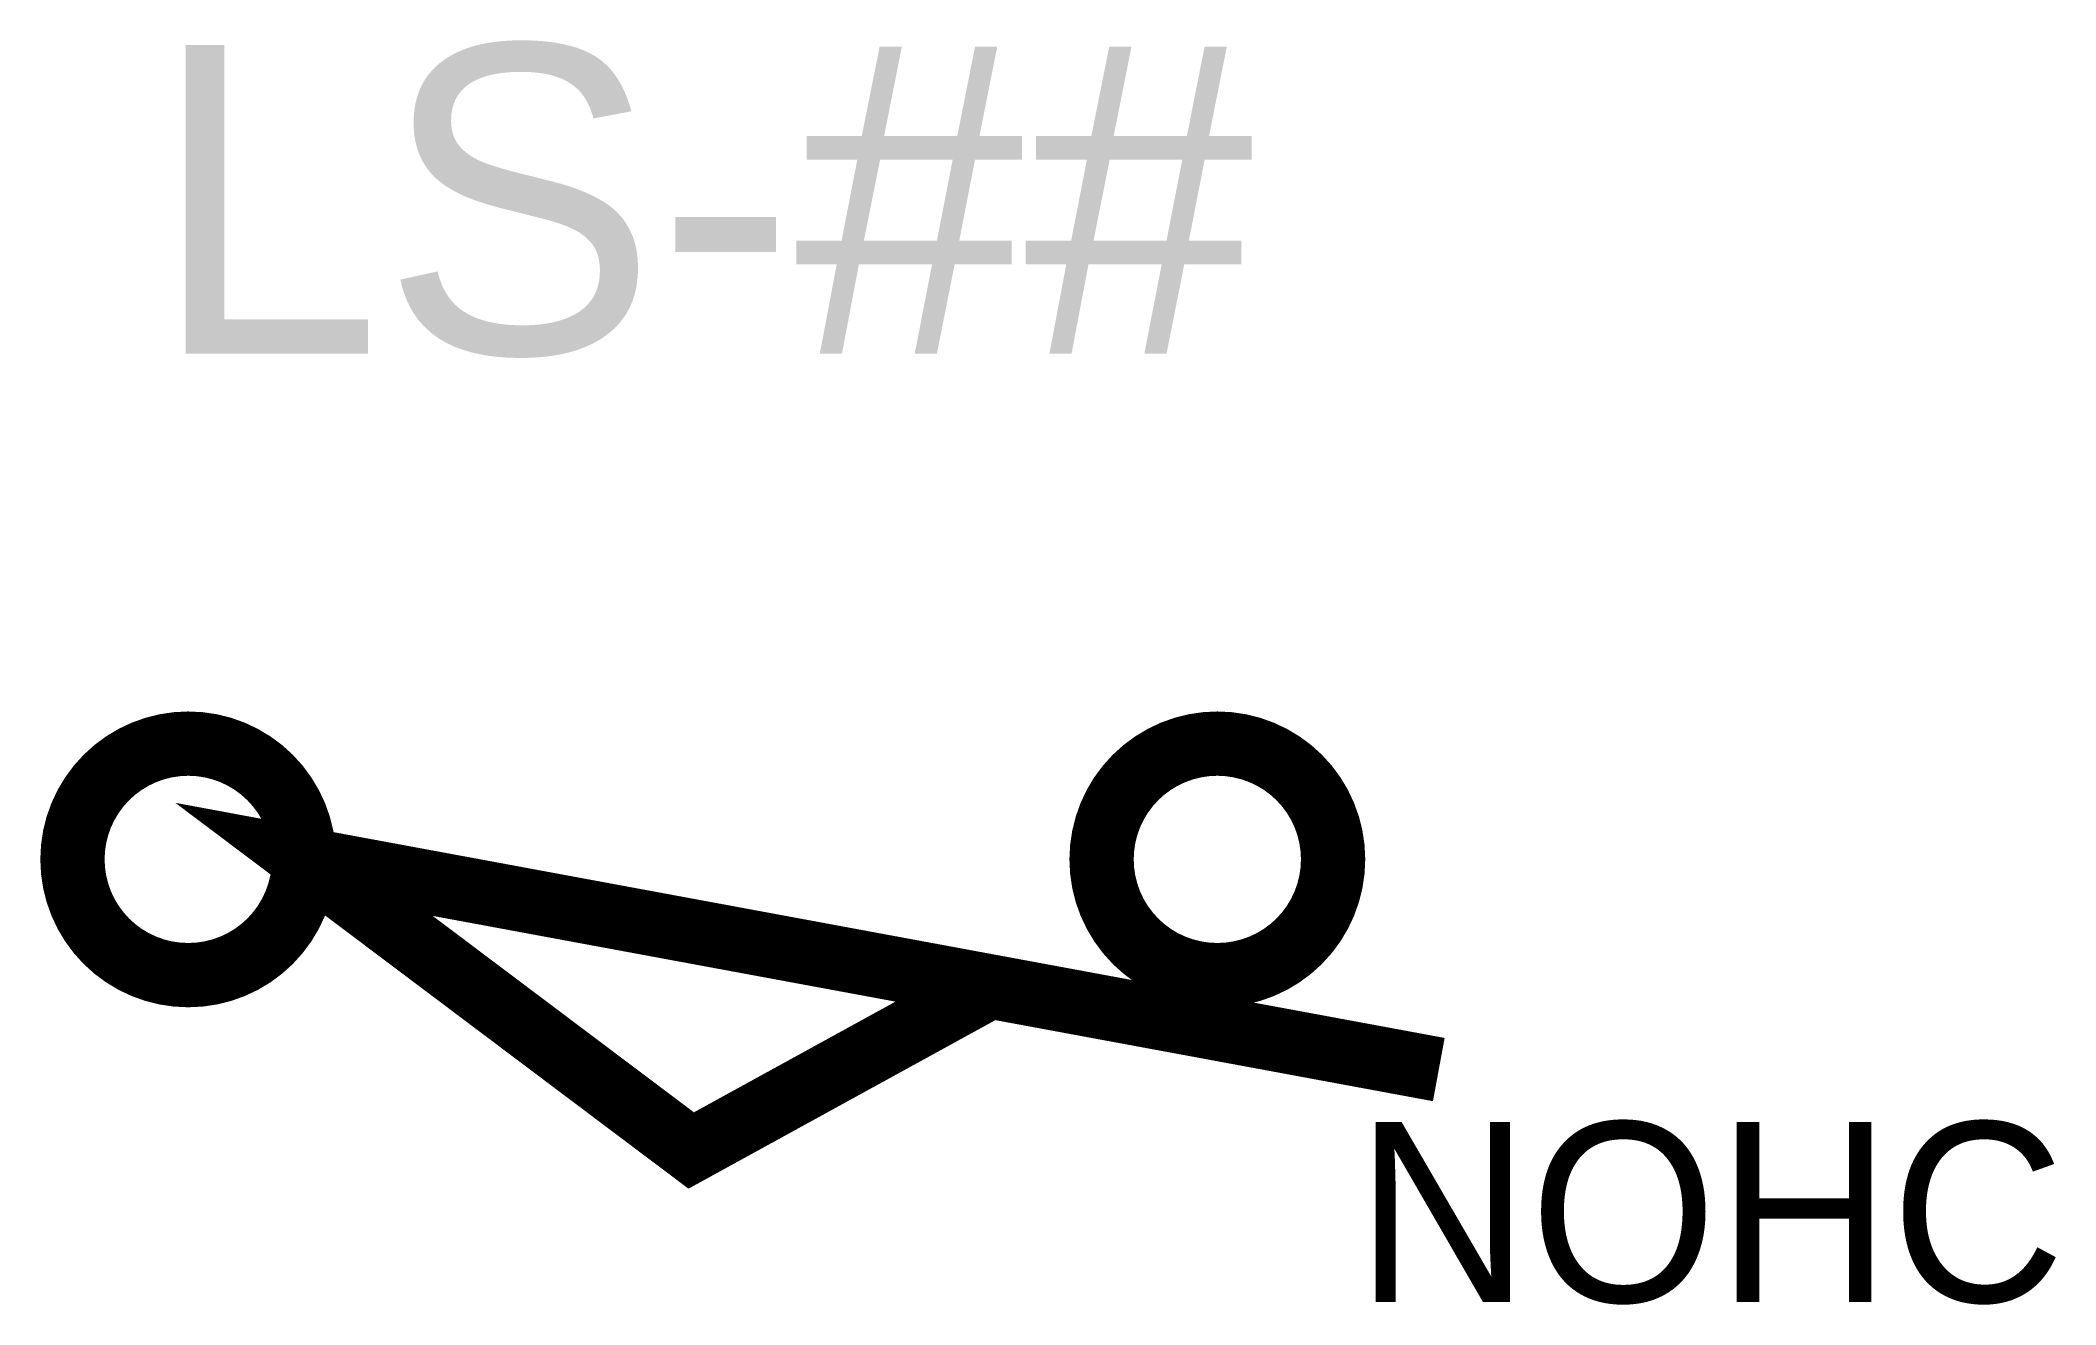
# Model space of a CAD drawing. Extents: x -0.258 to 0.526, y -0.173 to 0.318.
import ezdxf
from ezdxf.enums import TextEntityAlignment as Align

# ---------------------------------------------------------------- set-up
doc = ezdxf.new("R2010")
doc.units = 0
doc.header["$MEASUREMENT"] = 0
doc.layers.get('0').update_dxf_attribs({"color": 2, "linetype": 'CONTINUOUS'})
doc.layers.add('TEXT', color=7, linetype='CONTINUOUS')

msp = doc.modelspace()

# ---------------------------------------------------------------- linework, layer by layer
at = {"color": 5, "const_width": 0.025}
for points in [[(-0.245, 0, 1), (-0.155, 0, 1)], [(0.155, 0, 1), (0.245, 0, 1)]]:
    msp.add_lwpolyline(points, format="xyb", close=True, dxfattribs=at)
msp.add_lwpolyline([(0.28608, -0.08171), (-0.155, 0), (-0.0045, -0.11317), (0.115, -0.04753)], dxfattribs=at)

# ---------------------------------------------------------------- texts
at = {"layer": 'TEXT'}
for s, height, p in [('LS-##', 0.12, (0, 0.19662)), ('NOHC', 0.07, (0.39162, -0.17212))]:
    msp.add_text(s, height=height, dxfattribs=at).set_placement(p, align=Align.CENTER)

doc.saveas('drawing.dxf')
